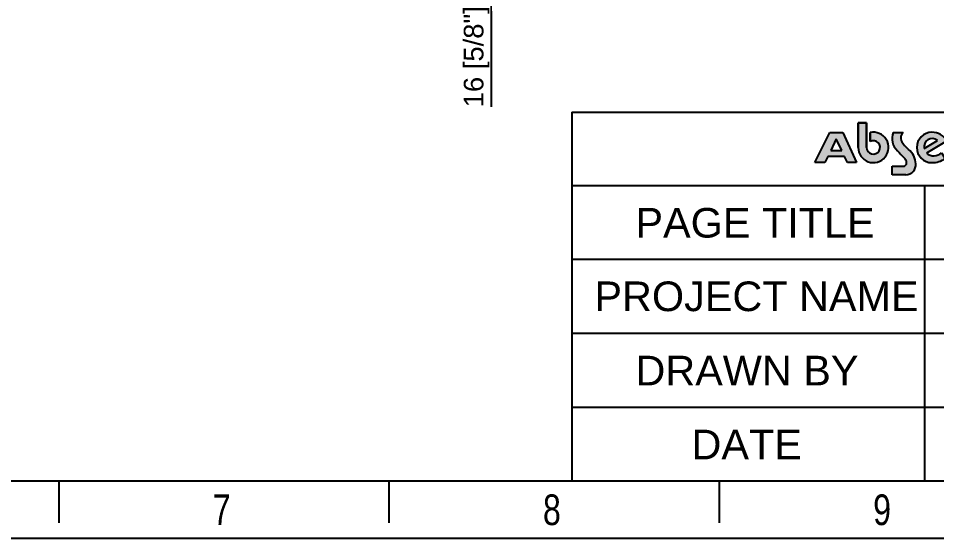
# Model space of a CAD drawing. Header units: millimetres. Extents: x -3132 to 28633, y 682 to 5849.
# Drawn here: x 15016 to 15953, y 682 to 1213 of the extents above; entities that cross this region are included whole.
import ezdxf

# ---------------------------------------------------------------- set-up
doc = ezdxf.new("R2010")
doc.units = ezdxf.units.MM
for name, color, linetype in [('DIM', 4, 'Continuous'), ('图框', 7, 'Continuous'), ('标准', 3, 'Continuous')]:
    doc.layers.add(name, color=color, linetype=linetype)
doc.styles.add('CKSTANDARD', font='arial.ttf')
doc.styles.add('Roamns', font='romans.shx')
doc.styles.get("Standard").update_dxf_attribs({"font": 'arial.ttf'})
doc.dimstyles.new('ISO_25-10', dxfattribs={"dimtxt": 20, "dimasz": 20, "dimexe": 0.3, "dimexo": 0.3, "dimgap": 2, "dimtad": 1, "dimrnd": 0.0001, "dimdsep": 46, "dimtxsty": 'Standard', "dimblk": 'CLOSEDBLANK', "dimcen": 0.1, "dimclrd": 256, "dimclre": 256, "dimclrt": 256, "dimadec": 0, "dimazin": 2, "dimtm": 1e-09, "dimtfac": 1, "dimtofl": 0, "dimtmove": 0, "dimatfit": 3, "dimldrblk": 'CLOSEDBLANK', "dimfxl": 1, "dimtolj": 1, "dimarcsym": 0})

# ---------------------------------------------------------------- blocks, each defined once
blk = doc.blocks.new('A$C7F980674')
at = {"layer": 'DIM'}
h = blk.add_hatch(color=0, dxfattribs=at)
h.paths.add_polyline_path([(7.072382140899999e-05, 14.43823848652391), (17.54018542246194, 49.09321739150072), (32.43710042510065, 49.09321739150072), (48.55284257268067, 14.43823848652391), (37.85417935127042, 14.43823848652391), (34.52331861507264, 21.47508279329122), (15.18332810379797, 21.47508279329122), (11.78696234113886, 14.43823848652391)])
h.paths.add_polyline_path([(24.94748300875654, 41.70518833840833), (18.4432997739641, 28.22933563047082), (31.32622136492865, 28.22933563047082)], flags=16)
h = blk.add_hatch(color=0, dxfattribs=at)
edge = h.paths.add_edge_path()
edge.add_arc((102.73004367057, 13.90886456904809), 4.008224344635951, 268.9921655110326, 361.5919063077862)
edge.add_arc((99.15354010349256, 13.8520860173212), 7.585044519850372, 1.270112135883159, 51.07851824680053)
edge.add_arc((307.8846824545763, 226.7410586670685), 290.5958996836599, 223.1994758205292, 225.4213170999201, ccw=False)
edge.add_arc((110.0181443910987, 42.41204420301801), 20.20419257147762, 160.1829900287513, 226.2534819823607, ccw=False)
edge.add_line((91.01044081093276, 49.26161368391513), (102.8060160324094, 49.26161368391513))
edge.add_arc((108.2666153697937, 42.83305403733538), 8.434721350051746, 130.3455086857447, 201.7414345435993)
edge.add_arc((128.4138673179259, 54.80693761470138), 31.79540957994945, 208.3500157259416, 232.6470193688833)
edge.add_arc((94.72388420018251, 12.01322233724932), 22.67708241663319, 1.6072526751569853, 50.5832628822302, ccw=False)
edge.add_arc((105.8459691270836, 11.59352122360906), 11.59424323095258, -89.35383752252329, 5.224491977119499, ccw=False)
edge.add_line((105.9767223201925, 1.52956708916e-05), (89.85622180037899, 1.52956708916e-05))
edge.add_line((89.85622180037899, 1.52956708916e-05), (89.85622180037899, 9.9012602990897))
edge.add_line((89.85622180037899, 9.9012602990897), (102.6595425193372, 9.9012602990897))
edge = h.paths.add_edge_path()
edge.add_arc((171.7675726878224, 35.99111448746953), 5.592045124112526, 4.242312034283204, 157.3807249757778)
edge.add_line((166.6056627364887, 38.14184792619381), (166.6056627364887, 14.68336624098083))
edge.add_line((166.6056627364887, 14.68336624098083), (158.2999845909944, 14.68336624098083))
edge.add_line((158.2999845909944, 14.68336624098083), (158.2999845909944, 48.98261023246597))
edge.add_line((158.2999845909944, 48.98261023246597), (166.6056627364887, 48.98261023246597))
edge.add_line((166.6056627364887, 48.98261023246597), (166.6056627364887, 44.54051251930104))
edge.add_arc((175.059291137004, 37.22529775423028), 11.17927547709232, 0.8903209452371925, 139.1292395527885, ccw=False)
edge.add_line((186.2372169588634, 37.39900588159253), (186.2372169588634, 14.59949883442459))
edge.add_line((186.2372169588634, 14.59949883442459), (177.3442962794797, 14.59949883442459))
edge.add_line((177.3442962794797, 14.59949883442459), (177.3442962794797, 36.40478422593151))
edge = h.paths.add_edge_path(flags=16)
edge.add_arc((136.4442843357392, 32.77929143981055), 9.435952450654392, 49.48403791523472, 192.8465811329279)
edge.add_line((127.2445240183151, 30.68129030702039), (142.5744439341942, 39.9527384458579))
edge = h.paths.add_edge_path()
edge.add_arc((138.324037688988, 35.05001054707828), 12.98520101557842, 229.4306864689146, 313.9875570627809)
edge.add_line((147.3422875163669, 25.70727992560023), (151.5778032950766, 19.0634939338488))
edge.add_arc((136.8676456241519, 38.39878950785715), 24.29490468469704, 268.42426945832386, 307.2636236800371, ccw=False)
edge.add_arc((136.1995790051587, 31.76485599069565), 17.65178410925637, 89.99999999999989, 269.99999999833244, ccw=False)
edge.add_arc((136.9909520029032, 31.53144809733931), 17.90269153484251, 25.559083157673115, 92.53353593303888, ccw=False)
edge.add_line((153.1417016008636, 39.25541415211593), (129.8788853118894, 25.18619552736891))
at = {"layer": '图框'}
h = blk.add_hatch(color=30, dxfattribs=at)
edge = h.paths.add_edge_path(flags=0)
edge.add_line((64.32187787050498, 49.15013919285958), (64.32187787050498, 38.7695952337333))
edge.add_arc((68.06519958705758, 31.86908890660379), 7.850442347056839, -179.99999999998067, 118.47852907585141, ccw=False)
edge.add_line((60.21475723999902, 31.86908890659288), (60.21475723999902, 60.55619218834499))
edge.add_line((60.21475723999902, 60.55619218834545), (50.38336833377252, 60.55619218834545))
edge.add_line((50.38336833377252, 60.55619218834545), (50.38336833377252, 31.86908890659334))
edge.add_arc((68.06519958705758, 31.86908890660379), 17.6818312532899, 180, 462.2222539588633)
at = {"layer": '图框', "color": 30}
for p, q in [((60.21475723999902, 60.55619218834545), (50.38336833377252, 60.55619218834545)), ((50.38336833377252, 60.55619218834545), (50.38336833377252, 31.86908890659288)), ((60.21475723999902, 31.86908890659288), (60.21475723999902, 60.55619218834545)), ((64.32187787050498, 49.15013919285047), (64.32187787050498, 38.76959523373262))]:
    blk.add_line(p, q, dxfattribs=at)
at = {"layer": '图框', "color": 30, "linetype": 'Continuous'}
for p, q in [((50.38336833377252, 60.55619218834545), (60.21475723999902, 60.55619218834545)), ((50.38336833377252, 31.86908890659288), (50.38336833377252, 60.55619218834545)), ((60.21475723999902, 60.55619218834545), (60.21475723999902, 31.86908890659288)), ((64.32187787050498, 38.76959523373262), (64.32187787050498, 49.15013919285047))]:
    blk.add_line(p, q, dxfattribs=at)
at = {"layer": '图框', "color": 7, "linetype": 'Continuous'}
for p, q in [((7.072382140899999e-05, 14.43823848652391), (17.54018542246194, 49.09321739150072)), ((17.54018542246194, 49.09321739150072), (32.43710042510065, 49.09321739150072)), ((32.43710042510065, 49.09321739150072), (48.55284257268067, 14.43823848652391)), ((91.01044081093276, 49.26161368391513), (102.8060160324094, 49.26161368391513)), ((158.2999845909944, 48.98261023246597), (166.6056627364887, 48.98261023246597)), ((158.2999845909944, 14.68336624098083), (158.2999845909944, 48.98261023246597)), ((166.6056627364887, 48.98261023246597), (166.6056627364887, 44.54051251930104)), ((24.94748300875654, 41.70518833840833), (18.4432997739641, 28.22933563047082)), ((31.32622136492865, 28.22933563047082), (24.94748300875654, 41.70518833840833)), ((127.2445240183151, 30.68129030702039), (142.5744439341942, 39.9527384458579)), ((153.1417016008636, 39.25541415211593), (129.8788853118894, 25.18619552736891)), ((166.6056627364887, 38.14184792619381), (166.6056627364887, 14.68336624098083)), ((177.3442962794797, 14.59949883442459), (177.3442962794797, 36.40478422593151)), ((186.2372169588634, 37.39900588159253), (186.2372169588634, 14.59949883442459)), ((15.18332810379797, 21.47508279329122), (11.78696234113886, 14.43823848652391)), ((34.52331861507264, 21.47508279329122), (15.18332810379797, 21.47508279329122)), ((18.4432997739641, 28.22933563047082), (31.32622136492865, 28.22933563047082)), ((37.85417935127042, 14.43823848652391), (34.52331861507264, 21.47508279329122)), ((147.3422875163669, 25.70727992560023), (151.5778032950766, 19.0634939338488)), ((11.78696234113886, 14.43823848652391), (7.072382140899999e-05, 14.43823848652391)), ((48.55284257268067, 14.43823848652391), (37.85417935127042, 14.43823848652391)), ((166.6056627364887, 14.68336624098083), (158.2999845909944, 14.68336624098083)), ((186.2372169588634, 14.59949883442459), (177.3442962794797, 14.59949883442459)), ((89.85622180037899, 9.9012602990897), (102.6595425193372, 9.9012602990897)), ((89.85622180037899, 1.52956708916e-05), (89.85622180037899, 9.9012602990897)), ((105.9767223201925, 1.52956708916e-05), (89.85622180037899, 1.52956708916e-05))]:
    blk.add_line(p, q, dxfattribs=at)
at = {"layer": '图框', "color": 30}
for radius, end in [(17.68183125329058, 102.2222539587313), (7.850442347058727, 118.4785290759734)]:
    blk.add_arc((68.06519958705758, 31.86908890660379), radius, 180, end, dxfattribs=at)
at = {"layer": '图框', "color": 30, "linetype": 'Continuous'}
for radius, end in [(17.68183125329058, 102.2222539587313), (7.850442347058727, 118.4785290759734)]:
    blk.add_arc((68.06519958705758, 31.86908890660379), radius, 180, end, dxfattribs=at)
at = {"layer": '图框', "color": 7, "linetype": 'Continuous'}
for centre, radius, start, end in [((110.0181443910987, 42.41204420301801), 20.20419257147762, 160.1829900287512, 226.2534819823607), ((108.2666153697937, 42.83305403733538), 8.434721350051746, 130.3455086857447, 201.7414345435993), ((136.1995790051587, 31.76485599069565), 17.65178410925637, 90, 269.9999999983326), ((136.9909520029032, 31.53144809733931), 17.90269153484251, 25.55908315767311, 92.53353593303889), ((175.059291137004, 37.22529775423028), 11.17927547709232, 0.890320945237155, 139.1292395527885), ((128.4138673179259, 54.80693761470138), 31.79540957994945, 208.3500157259416, 232.6470193688833), ((136.4442843357392, 32.77929143981055), 9.435952450654392, 49.48403791523462, 192.8465811329278), ((171.7675726878224, 35.99111448746953), 5.592045124112526, 4.242312034283134, 157.3807249757777), ((307.8846824545763, 226.7410586670685), 290.5958996836599, 223.1994758205292, 225.4213170999201), ((94.72388420018251, 12.01322233724932), 22.67708241663319, 1.607252675157019, 50.58326288223009), ((138.324037688988, 35.05001054707828), 12.98520101557842, 229.4306864689146, 313.987557062781), ((102.73004367057, 13.90886456904809), 4.008224344635951, 268.9921655110325, 1.591906307786035), ((99.15354010349256, 13.8520860173212), 7.585044519850372, 1.270112135883178, 51.07851824680055), ((105.8459691270836, 11.59352122360906), 11.59424323095258, 270.6461624774767, 5.224491977119398), ((136.8676456241519, 38.39878950785715), 24.29490468469704, 268.4242694583239, 307.2636236800372)]:
    blk.add_arc(centre, radius, start, end, dxfattribs=at)
blk = doc.blocks.new('standard template')
for p, q in [((23856.97153506272, 8795.713564875037), (37408.778564428, 8795.713564875037)), ((23856.97153506272, 8093.130701303396), (37408.778564428, 8093.130701303396)), ((27245.81191601179, 8093.130701303396), (27245.81191601179, 5254.107439613468)), ((23856.97153506272, 7383.374122341703), (37408.778564428, 7383.374122341703)), ((23856.97153506272, 6673.618568779083), (37408.778564428, 6673.618568779083)), ((23856.97153506272, 5963.863516895812), (37408.778564428, 5963.863516895812)), ((456.3043263761064, 5254.106781508859), (37408.77739021767, 5254.107689274438)), ((18932.5408582965, 4851.355031494943), (18932.5408582965, 5254.106781508859)), ((22104.21088966208, 4851.355031494943), (22104.21088966208, 5254.106781508859)), ((25275.88092102688, 4851.355031494943), (25275.88092102688, 5254.106781508859))]:
    blk.add_line(p, q)
at = {"color": 7}
for p, q in [((23856.97153506272, 8795.713564875037), (23856.97153506272, 5963.862502516924)), ((23856.97036085204, 5963.862847771017), (23856.97036085204, 5254.106781508859))]:
    blk.add_line(p, q, dxfattribs=at)
blk.add_lwpolyline([(37962.56104648763, 4700.323125238685), (-97.47932989458059, 4700.323125238685), (-97.47932989458059, 30879.18687618916), (37962.56104648763, 30879.18687618916)], close=True)
at = {"color": 0, "xscale": 8.255519999999997, "yscale": 8.255519999999997, "zscale": 8.255519999999997}
blk.add_blockref('A$C7F980674', (26192.34157000923, 8194.850301169268), dxfattribs=at)
at = {"style": 'CKSTANDARD', "width": 0.75}
for s, p in [('7', (20409.10065248676, 4830.398885600231)), ('8', (23580.77068385195, 4830.398885600231)), ('9', (26752.44071521712, 4830.398885600231))]:
    blk.add_text(s, height=294.7531236609044, dxfattribs=at).set_placement(p)
at = {"char_height": 284.520887302088, "attachment_point": 1, "style": 'Roamns'}
for s, insert, width in [('{\\fArial|b0|i0|c0|p34;PAGE TITLE}', (24469.27002041139, 7876.177268086687), 3912.014128152973), ('{\\fArial|b0|i0|c0|p34;PROJECT NAME}', (24075.34686825149, 7170.007803169789), 3305.733494093198), ('{\\fArial|b0|i0|c0|p34;DRAWN BY}', (24469.27002041139, 6456.665135562374), 3912.014128152973), ('{\\fArial|b0|i0|c0|p34;DATE}', (25007.6770378442, 5746.910083679103), 3912.014128152973)]:
    blk.add_mtext(s, dxfattribs=dict(at, insert=insert, width=width))
at = {"style": 'Roamns'}
for tag, p in [('PAGE_NAME', (27465.9633492592, 7593.658508723252)), ('PROJECT_NAME', (27465.9633492592, 6883.902955160633)), ('DRAWN_NAME', (27465.9633492592, 6174.147903277361)), ('VERSION', (34240.97828400169, 6174.147903277361)), ('SELECT_DATA', (27465.9633492592, 5464.391825995019)), ('PAGE_NUMBER', (34240.97828400169, 5464.391992428408))]:
    blk.add_attdef(tag, p, '', height=284.520887302088, dxfattribs=at)
blk = doc.blocks.new('_ClosedBlank')
at = {"color": 0, "linetype": 'ByBlock', "lineweight": -2}
for p, q in [((-1, 0.1666666666666667), (0, 0)), ((-1, 0.1666666666666667), (-1, -0.1666666666666667)), ((0, 0), (-1, -0.1666666666666667))]:
    blk.add_line(p, q, dxfattribs=at)
blk = doc.blocks.new('*D290')
at = {"layer": 'Defpoints', "color": 0, "transparency": 16777216}
for p in [(15471.68367494116, 1280.745646647731), (15473.68367494116, 1264.745646647731), (15498.22843178465, 1264.745646647731)]:
    blk.add_point(p, dxfattribs=at)
at = {"layer": '标准', "lineweight": -2, "transparency": 16777216}
for p, q in [((15498.22843178465, 1300.745646647731), (15498.22843178465, 1320.745646647731)), ((15471.98367494116, 1280.745646647731), (15498.52843178465, 1280.745646647731)), ((15473.98367494116, 1264.745646647731), (15498.52843178465, 1264.745646647731)), ((15498.22843178465, 1244.745646647731), (15498.22843178465, 1122.478252377608))]:
    blk.add_line(p, q, dxfattribs=at)
at = {"layer": '标准', "lineweight": -2, "transparency": 16777216, "xscale": 20, "yscale": 20, "zscale": 20}
for p, rotation in [((15498.22843178465, 1280.745646647731), 270), ((15498.22843178465, 1264.745646647731), 90)]:
    blk.add_blockref('_ClosedBlank', p, dxfattribs=dict(at, rotation=rotation))
at = {"layer": '标准', "transparency": 16777216, "insert": (15483.28163778738, 1173.611949512672), "char_height": 20, "attachment_point": 5, "rotation": 90}
blk.add_mtext('\\A1;16 [5/8"]', dxfattribs=at)

msp = doc.modelspace()

# ---------------------------------------------------------------- block references
at = {"lineweight": -3, "transparency": 33554595, "xscale": 0.1062003192476745, "yscale": 0.1062003192476745, "zscale": 0.1062003192476745}
msp.add_blockref('standard template', (13046.73212883947, 182.9119654504673), dxfattribs=at)

# ---------------------------------------------------------------- dimensions: what is measured, and where the dimension line sits
at = {"layer": '标准'}
dim = msp.add_linear_dim(base=(15498.22843178465, 1264.745646647731), p1=(15471.68367494116, 1280.745646647731), p2=(15473.68367494116, 1264.745646647731), angle=90, dimstyle='ISO_25-10', dxfattribs=at)
dim.commit()
dim.dimension.update_dxf_attribs({"geometry": '*D290', "text_midpoint": (15483.28163778738, 1173.611949512672)})

doc.saveas('drawing.dxf')
